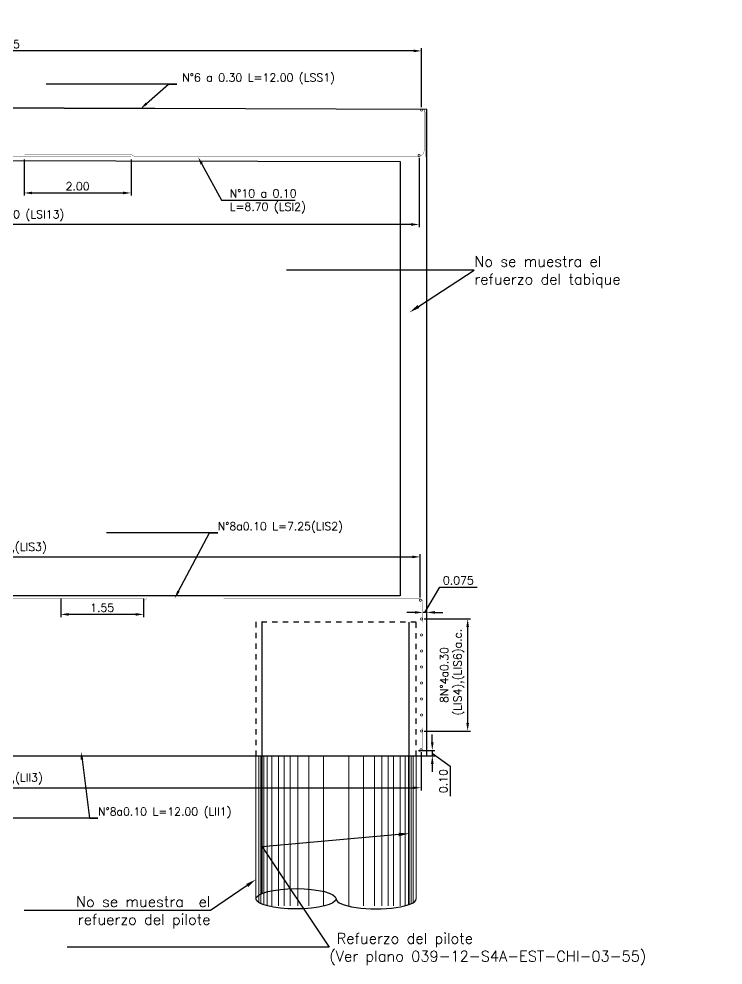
# Model space of a CAD drawing. Header units: metres. Extents: x 1080594 to 1081411, y 976871 to 977162.
# Drawn here: x 1081005.45 to 1081018.65, y 977088 to 977105.72 of the extents above; entities that cross this region are included whole.
import ezdxf
from ezdxf import colors
from ezdxf.entities.mleader import LeaderData, LeaderLine
from ezdxf.math import Vec2, Vec3

# ---------------------------------------------------------------- set-up
doc = ezdxf.new("R2010")
doc.units = ezdxf.units.M
doc.header["$LTSCALE"] = 25.4
doc.linetypes.add('DASHDOT', pattern=[1, 0.5, -0.25, 0, -0.25])
doc.linetypes.add('HIDDEN', pattern=[0.375, 0.25, -0.125])
for name, color, linetype in [('CONTRAPESO', 3, 'Continuous'), ('COT', 1, 'Continuous'), ('DIMCONTRAPESO', 1, 'Continuous'), ('EJE-D', 11, 'DASHDOT'), ('PROYECC', 251, 'HIDDEN'), ('REF', 6, 'Continuous')]:
    doc.layers.add(name, color=color, linetype=linetype)
for name, color, linetype, lineweight in [('COTA', 1, 'Continuous', 30), ('COTACIM', 20, 'Continuous', 5), ('OTROS', 8, 'Continuous', 5), ('REF 7', 210, 'Continuous', 30)]:
    doc.layers.add(name, color=color, linetype=linetype, lineweight=lineweight)
doc.styles.add('romans', font='romans.shx')
doc.dimstyles.new('Copy 75', dxfattribs={"dimtxt": 0.15, "dimasz": 0.15, "dimexe": 0.05, "dimexo": 0.05, "dimgap": 0.05, "dimtad": 1, "dimzin": 0, "dimdsep": 46, "dimtxsty": 'romans', "dimcen": 0.002, "dimclrd": 1, "dimclre": 1, "dimclrt": 3, "dimadec": 4, "dimazin": 0, "dimtfac": 1, "dimtofl": 0, "dimtmove": 1, "dimatfit": 3, "dimfxl": 1, "dimtolj": 1, "dimtzin": 0, "dimarcsym": 1})

# ---------------------------------------------------------------- blocks, each defined once
blk = doc.blocks.new('*D288')
at = {"layer": 'Defpoints', "color": 0, "transparency": 16777216}
for p in [(1081005.548249581, 977103.1378972731), (1081007.551870028, 977103.1378972731), (1081007.551870028, 977102.463386212)]:
    blk.add_point(p, dxfattribs=at)
at = {"layer": 'DIMCONTRAPESO', "color": 1, "lineweight": -2, "transparency": 16777216}
for p, q in [((1081005.548249581, 977103.087897273), (1081005.548249581, 977102.413386212)), ((1081007.551870028, 977103.087897273), (1081007.551870028, 977102.413386212)), ((1081005.698249581, 977102.463386212), (1081007.401870028, 977102.463386212))]:
    blk.add_line(p, q, dxfattribs=at)
at = {"layer": 'DIMCONTRAPESO', "color": 1, "transparency": 16777216}
for points in [[(1081005.698249581, 977102.488386212), (1081005.698249581, 977102.438386212), (1081005.548249581, 977102.463386212)], [(1081007.401870028, 977102.488386212), (1081007.401870028, 977102.438386212), (1081007.551870028, 977102.463386212)]]:
    blk.add_solid(points, dxfattribs=at)
at = {"layer": 'DIMCONTRAPESO', "color": 3, "transparency": 16777216, "insert": (1081006.550059805, 977102.588386212), "char_height": 0.15, "attachment_point": 5, "style": 'romans'}
blk.add_mtext('\\A1;2.00', dxfattribs=at)
blk = doc.blocks.new('*D290')
at = {"layer": 'COTA', "color": 1, "lineweight": -2, "transparency": 16777216}
for p, q in [((1080996.250785987, 977103.1188537508), (1080996.250785987, 977101.8229487308)), ((1081012.949742359, 977103.1188537508), (1081012.949742359, 977101.8229487308)), ((1081012.799742359, 977101.8729487308), (1080996.400785987, 977101.8729487308))]:
    blk.add_line(p, q, dxfattribs=at)
at = {"layer": 'COTA', "color": 1, "transparency": 16777216}
for points in [[(1080996.400785987, 977101.8979487309), (1080996.400785987, 977101.8479487308), (1080996.250785987, 977101.8729487308)], [(1081012.799742359, 977101.8979487309), (1081012.799742359, 977101.8479487308), (1081012.949742359, 977101.8729487308)]]:
    blk.add_solid(points, dxfattribs=at)
at = {"layer": 'Defpoints', "color": 0, "transparency": 16777216}
for p in [(1080996.250785987, 977103.1688537508), (1081012.949742359, 977103.1688537508), (1080996.250785987, 977101.8729487308)]:
    blk.add_point(p, dxfattribs=at)
at = {"layer": 'COTA', "color": 3, "transparency": 16777216, "insert": (1081004.600264173, 977102.0372344451), "char_height": 0.15, "attachment_point": 5, "style": 'romans'}
blk.add_mtext('\\A1;116 N°8 a 0.10 L=12.00 (LSI13)', dxfattribs=at)
blk = doc.blocks.new('*D291')
at = {"layer": 'COTA', "color": 1, "lineweight": -2, "transparency": 16777216}
for p, q in [((1080996.197840502, 977104.0675122284), (1080996.197840502, 977105.1744543874)), ((1081012.995342873, 977104.0675122284), (1081012.995342873, 977105.1744543874)), ((1081012.845342873, 977105.1244543873), (1080996.347840502, 977105.1244543873))]:
    blk.add_line(p, q, dxfattribs=at)
at = {"layer": 'COTA', "color": 1, "transparency": 16777216}
for points in [[(1080996.347840502, 977105.1494543874), (1080996.347840502, 977105.0994543873), (1080996.197840502, 977105.1244543873)], [(1081012.845342873, 977105.1494543874), (1081012.845342873, 977105.0994543873), (1081012.995342873, 977105.1244543873)]]:
    blk.add_solid(points, dxfattribs=at)
at = {"layer": 'Defpoints', "color": 0, "transparency": 16777216}
for p in [(1080996.197840502, 977105.1244543873), (1080996.197840502, 977104.0175122283), (1081012.995342873, 977104.0175122283)]:
    blk.add_point(p, dxfattribs=at)
at = {"layer": 'COTA', "color": 3, "transparency": 16777216, "insert": (1081004.596591688, 977105.2494543873), "char_height": 0.15, "attachment_point": 5, "style": 'romans'}
blk.add_mtext('\\A1;117 N°10 a 0.15 ', dxfattribs=at)
blk = doc.blocks.new('*D294')
at = {"layer": 'Defpoints', "color": 0, "transparency": 16777216}
for p in [(1081006.234020173, 977094.9189547077), (1081007.785437615, 977094.9189547077), (1081006.234020173, 977094.568706866)]:
    blk.add_point(p, dxfattribs=at)
at = {"layer": 'DIMCONTRAPESO', "color": 1, "lineweight": -2, "transparency": 16777216}
for p, q in [((1081006.234020173, 977094.8689547076), (1081006.234020173, 977094.518706866)), ((1081007.785437615, 977094.8689547076), (1081007.785437615, 977094.518706866)), ((1081007.635437615, 977094.568706866), (1081006.384020173, 977094.568706866))]:
    blk.add_line(p, q, dxfattribs=at)
at = {"layer": 'DIMCONTRAPESO', "color": 1, "transparency": 16777216}
for points in [[(1081006.384020173, 977094.593706866), (1081006.384020173, 977094.543706866), (1081006.234020173, 977094.568706866)], [(1081007.635437615, 977094.593706866), (1081007.635437615, 977094.543706866), (1081007.785437615, 977094.568706866)]]:
    blk.add_solid(points, dxfattribs=at)
at = {"layer": 'DIMCONTRAPESO', "color": 3, "transparency": 16777216, "insert": (1081007.009728894, 977094.693706866), "char_height": 0.15, "attachment_point": 5, "style": 'romans'}
blk.add_mtext('\\A1;1.55', dxfattribs=at)
blk = doc.blocks.new('*D295')
at = {"layer": 'COTA', "color": 1, "lineweight": -2, "transparency": 16777216}
for p, q in [((1080996.202770362, 977094.8836763189), (1080996.202770362, 977095.6953897787)), ((1080996.352770362, 977095.6453897787), (1081012.82240496, 977095.6453897787)), ((1081012.97240496, 977094.8836763189), (1081012.97240496, 977095.6953897787))]:
    blk.add_line(p, q, dxfattribs=at)
at = {"layer": 'COTA', "color": 1, "transparency": 16777216}
for points in [[(1080996.352770362, 977095.6703897787), (1080996.352770362, 977095.6203897786), (1080996.202770362, 977095.6453897787)], [(1081012.82240496, 977095.6703897787), (1081012.82240496, 977095.6203897786), (1081012.97240496, 977095.6453897787)]]:
    blk.add_solid(points, dxfattribs=at)
at = {"layer": 'Defpoints', "color": 0, "transparency": 16777216}
for p in [(1081012.97240496, 977095.6453897787), (1080996.202770362, 977094.8336763189), (1081012.97240496, 977094.8336763189)]:
    blk.add_point(p, dxfattribs=at)
at = {"layer": 'COTA', "color": 3, "transparency": 16777216, "insert": (1081004.587587661, 977095.8096754929), "char_height": 0.15, "attachment_point": 5, "style": 'romans'}
blk.add_mtext('\\A1;169 N°8a0.10 (LIS1),(LIS3)', dxfattribs=at)
blk = doc.blocks.new('*D296')
at = {"layer": 'COTA', "color": 1, "lineweight": -2, "transparency": 16777216}
for p, q in [((1080996.194245383, 977091.9887289854), (1080996.194245383, 977091.2708672294)), ((1081012.985982234, 977091.9887291341), (1081012.985982234, 977091.2708672294)), ((1080996.344245383, 977091.3208672295), (1081012.835982234, 977091.3208672295))]:
    blk.add_line(p, q, dxfattribs=at)
at = {"layer": 'COTA', "color": 1, "transparency": 16777216}
for points in [[(1080996.344245383, 977091.3458672295), (1080996.344245383, 977091.2958672295), (1080996.194245383, 977091.3208672295)], [(1081012.835982234, 977091.3458672295), (1081012.835982234, 977091.2958672295), (1081012.985982234, 977091.3208672295)]]:
    blk.add_solid(points, dxfattribs=at)
at = {"layer": 'Defpoints', "color": 0, "transparency": 16777216}
for p in [(1080996.194245383, 977092.0387289855), (1081012.985982234, 977092.0387291341), (1081012.985982234, 977091.3208672295)]:
    blk.add_point(p, dxfattribs=at)
at = {"layer": 'COTA', "color": 3, "transparency": 16777216, "insert": (1081004.590113808, 977091.4851529438), "char_height": 0.15, "attachment_point": 5, "style": 'romans'}
blk.add_mtext('\\A1;169 N°8a0.10 (LII1),(LII3)', dxfattribs=at)
blk = doc.blocks.new('*U285')
at = {"layer": 'REF', "ltscale": 0.1, "const_width": 0.04}
blk.add_lwpolyline([(-0.00634999992325902, 0, 1), (0.00634999992325902, 0, 1)], format="xyb", close=True, dxfattribs=at)
blk = doc.blocks.new('*U286')
at = {"layer": 'DIMCONTRAPESO', "color": 0, "linetype": 'ByBlock', "lineweight": -2, "transparency": 16777216}
for p in [(1.285879139104721e-16, 2.1), (16.8, 2.1), (1.102182119232618e-16, 1.8), (16.8, 1.8), (9.184850993605148e-17, 1.5), (16.8, 1.5), (7.347880794884119e-17, 1.2), (16.8, 1.2), (5.510910596163089e-17, 0.8999999999999999), (16.8, 0.8999999999999999), (3.673940397442059e-17, 0.6), (16.8, 0.6), (1.83697019872103e-17, 0.3), (16.8, 0.3), (0, 0), (16.8, 0)]:
    blk.add_blockref('*U285', p, dxfattribs=at)
blk = doc.blocks.new('*D298')
at = {"layer": 'Defpoints', "color": 0, "transparency": 16777216}
for p in [(1081013.020896241, 977094.6054723491), (1081013.020896241, 977094.6054723491), (1081013.095896241, 977094.6054723491)]:
    blk.add_point(p, dxfattribs=at)
at = {"layer": 'EJE-D', "color": 1, "lineweight": -2, "transparency": 16777216}
for p, q in [((1081013.058396241, 977094.6054723491), (1081013.335692099, 977095.0804723491)), ((1081013.335692099, 977095.0804723491), (1081014.035692099, 977095.0804723491)), ((1081012.870896241, 977094.6054723491), (1081012.720896241, 977094.6054723491)), ((1081013.095896241, 977094.6054723491), (1081013.020896241, 977094.6054723491)), ((1081013.245896241, 977094.6054723491), (1081013.395896241, 977094.6054723491))]:
    blk.add_line(p, q, dxfattribs=at)
at = {"layer": 'EJE-D', "color": 1, "transparency": 16777216}
for points in [[(1081012.870896241, 977094.6304723491), (1081012.870896241, 977094.5804723491), (1081013.020896241, 977094.6054723491)], [(1081013.245896241, 977094.6304723491), (1081013.245896241, 977094.5804723491), (1081013.095896241, 977094.6054723491)]]:
    blk.add_solid(points, dxfattribs=at)
at = {"layer": 'EJE-D', "color": 3, "transparency": 16777216, "insert": (1081013.685692099, 977095.2054723491), "char_height": 0.15, "attachment_point": 5, "style": 'romans'}
blk.add_mtext('\\A1;0.075', dxfattribs=at)
blk = doc.blocks.new('*D299')
at = {"layer": 'Defpoints', "color": 0, "transparency": 16777216}
for p in [(1081012.995888105, 977094.4830277266), (1081013.86054017, 977094.4830277266), (1081012.995888105, 977092.3830277267)]:
    blk.add_point(p, dxfattribs=at)
at = {"layer": 'DIMCONTRAPESO', "color": 1, "lineweight": -2, "transparency": 16777216}
for p, q in [((1081013.045888105, 977094.4830277266), (1081013.910540171, 977094.4830277266)), ((1081013.86054017, 977092.5330277267), (1081013.86054017, 977094.3330277266)), ((1081013.045888105, 977092.3830277267), (1081013.910540171, 977092.3830277267))]:
    blk.add_line(p, q, dxfattribs=at)
at = {"layer": 'DIMCONTRAPESO', "color": 1, "transparency": 16777216}
for points in [[(1081013.835540171, 977094.3330277266), (1081013.88554017, 977094.3330277266), (1081013.86054017, 977094.4830277266)], [(1081013.835540171, 977092.5330277267), (1081013.88554017, 977092.5330277267), (1081013.86054017, 977092.3830277267)]]:
    blk.add_solid(points, dxfattribs=at)
at = {"layer": 'DIMCONTRAPESO', "color": 3, "transparency": 16777216, "insert": (1081013.571254456, 977093.4330277266), "char_height": 0.15, "attachment_point": 5, "rotation": 90, "style": 'romans'}
blk.add_mtext('\\A1;8N°4a0.30\\P (LIS4),(LIS6)a.c.', dxfattribs=at)
blk = doc.blocks.new('*D303')
at = {"layer": 'COTA', "color": 1, "lineweight": -2, "transparency": 16777216}
for p, q in [((1081013.197294054, 977092.1710735292), (1081013.197294054, 977092.3210735292)), ((1081012.940964887, 977092.0210735291), (1081013.247294054, 977092.0210735291)), ((1081013.197294054, 977092.0210735291), (1081013.197294054, 977091.9190426152)), ((1081012.944498428, 977091.9190426152), (1081013.247294054, 977091.9190426152)), ((1081013.197294054, 977091.9700580721), (1081013.529775189, 977091.7234346498)), ((1081013.197294054, 977091.7690426152), (1081013.197294054, 977091.6190426152)), ((1081013.529775189, 977091.7234346498), (1081013.529775189, 977091.1662917926))]:
    blk.add_line(p, q, dxfattribs=at)
at = {"layer": 'COTA', "color": 1, "transparency": 16777216}
for points in [[(1081013.172294054, 977092.1710735292), (1081013.222294054, 977092.1710735292), (1081013.197294054, 977092.0210735291)], [(1081013.172294054, 977091.7690426152), (1081013.222294054, 977091.7690426152), (1081013.197294054, 977091.9190426152)]]:
    blk.add_solid(points, dxfattribs=at)
at = {"layer": 'Defpoints', "color": 0, "transparency": 16777216}
for p in [(1081012.890964887, 977092.0210735291), (1081012.894498428, 977091.9190426152), (1081013.197294054, 977091.9190426152)]:
    blk.add_point(p, dxfattribs=at)
at = {"layer": 'COTA', "color": 3, "transparency": 16777216, "insert": (1081013.404775189, 977091.4448632213), "char_height": 0.15, "attachment_point": 5, "rotation": 90, "style": 'romans'}
blk.add_mtext('\\A1;0.10', dxfattribs=at)

msp = doc.modelspace()

# ---------------------------------------------------------------- linework, layer by layer
at = {"layer": 'CONTRAPESO'}
msp.add_lwpolyline([(1080996.096015911, 977101.3528044109), (1080996.095828489, 977091.9190426152), (1081013.095721832, 977091.9190426152), (1081013.095721832, 977104.0287052116), (1080996.0959222, 977104.0891629483), (1080996.096041051, 977102.6528044107), (1080996.595641816, 977102.6527834685), (1080996.595641816, 977103.0891629483), (1081012.595476078, 977103.0551629483), (1081012.595641816, 977094.9190426152), (1080996.595641816, 977094.9190426152), (1080996.595641816, 977101.3527834682)], close=True, dxfattribs=at)
at = {"layer": 'COT'}
msp.add_ellipse((1081010.643716734, 977089.2411468576), major_axis=(0.7502605647517244, 0), ratio=0.2543813295763042, dxfattribs=at)
msp.add_ellipse((1081012.144237864, 977089.2411468576), major_axis=(0.7502605647517244, 0), ratio=0.2543813295763042, start_param=3.141592653589792, end_param=6.283185307179586, dxfattribs=at)
at = {"layer": 'OTROS'}
for p, q in [((1081009.948748026, 977091.9190426152), (1081009.948748026, 977089.1691339974)), ((1081009.986983177, 977091.9190426152), (1081009.986983177, 977089.1487921026)), ((1081010.03796336, 977091.9190426152), (1081010.03796336, 977089.1284829776)), ((1081010.10168863, 977091.9190426152), (1081010.10168863, 977089.1087579546)), ((1081010.190903964, 977091.9190426152), (1081010.190903964, 977089.1087579546)), ((1081010.318354477, 977091.9190426152), (1081010.318354477, 977089.1087579546)), ((1081010.420314871, 977091.9190426152), (1081010.420314871, 977089.1087579546)), ((1081010.535020323, 977091.9190426152), (1081010.535020323, 977089.1087579546)), ((1081010.675215868, 977091.9190426152), (1081010.675215868, 977089.1087579546)), ((1081010.882219713, 977091.9190426152), (1081010.882219713, 977089.1087579546)), ((1081011.155926741, 977091.9190426152), (1081011.155926741, 977089.1087579546)), ((1081011.631861895, 977091.9190426152), (1081011.631861895, 977089.1087579546)), ((1081011.905568923, 977091.9190426152), (1081011.905568923, 977089.1087579546)), ((1081012.112572768, 977091.9190426152), (1081012.112572768, 977089.1087579546)), ((1081012.252768313, 977091.9190426152), (1081012.252768313, 977089.1087579546)), ((1081012.367473766, 977091.9190426152), (1081012.367473766, 977089.1087579546)), ((1081012.469434159, 977091.9190426152), (1081012.469434159, 977089.1087579546)), ((1081012.596884672, 977091.9190426152), (1081012.596884672, 977089.1087579546)), ((1081012.686100006, 977091.9190426152), (1081012.686100006, 977089.1087579546)), ((1081012.749825276, 977091.9190426152), (1081012.749825276, 977089.1284829776)), ((1081012.800805459, 977091.9190426152), (1081012.800805459, 977089.1487921026)), ((1081012.83904061, 977091.9190426152), (1081012.83904061, 977089.1691339974))]:
    msp.add_line(p, q, dxfattribs=at)
msp.add_lwpolyline([(1081009.893456169, 977089.2411468576), (1081009.893456169, 977091.9190426152), (1081012.894498428, 977091.9190426152), (1081012.894498428, 977089.2411468576)], dxfattribs=at)
at = {"layer": 'PROYECC', "color": 14, "ltscale": 0.01}
msp.add_lwpolyline([(1081009.893456169, 977091.9190426152), (1081012.894498428, 977091.9190426152), (1081012.894498428, 977094.4210735292), (1081009.893456169, 977094.4210735292)], close=True, dxfattribs=at)
at = {"layer": 'REF', "ltscale": 0.1}
for points, const_width in [([(1080996.146082914, 977104.0419966822), (1080996.146082914, 977103.2687069066, 0.4141925319730103), (1080996.276073579, 977103.1387069069), (1081007.551870028, 977103.1378972731)], 0.005), ([(1081001.481952718, 977104.0381645986), (1081012.988572194, 977104.0384451288, -0.4142207145937634), (1081013.064574049, 977103.9624451288), (1081013.064574049, 977103.1401231817)], 0.005), ([(1081005.560999392, 977103.1886178395), (1081007.551867557, 977103.1883728872), (1081007.622760466, 977103.1384663252), (1081012.915895778, 977103.1384474911, 0.414214604548981), (1081013.045896241, 977103.2684474911), (1081013.045896241, 977104.0371971334)], 0.005), ([(1080996.171082914, 977094.4184723492), (1080996.171082914, 977094.7924723491, -0.414213562373095), (1080996.247082914, 977094.8684723491), (1081007.776881124, 977094.8684723491)], 0.005), ([(1081006.234020173, 977094.8194929669), (1081007.777799933, 977094.8191517247), (1081007.848703871, 977094.869042615), (1081012.944894701, 977094.8684822412, -0.4141813563918298), (1081013.020886344, 977094.7924822416), (1081013.020886344, 977094.4184738853)], 0.004999999999999999), ([(1081013.020886344, 977092.447583104), (1081013.020886344, 977092.0735831041, -0.414213562373095), (1081012.944886344, 977091.9975831041), (1081001.416372065, 977091.9975831041)], 0.005)]:
    msp.add_lwpolyline(points, format="xyb", dxfattribs=dict(at, const_width=const_width))
at = {"layer": 'REF', "ltscale": 0.1, "const_width": 0.04}
for points in [[(1081013.001692873, 977104.0175122283, -1), (1081012.988992873, 977104.0175122283, -1)], [(1081012.956092359, 977103.1688537508, -1), (1081012.943392359, 977103.1688537508, -1)], [(1081012.97875496, 977094.8336763189, -1), (1081012.96605496, 977094.8336763189, -1)], [(1081012.992332234, 977092.0323791342, -1), (1081012.979632234, 977092.0323791342, -1)]]:
    msp.add_lwpolyline(points, format="xyb", close=True, dxfattribs=at)
at = {"layer": 'REF 7', "ltscale": 0.1}
for points in [[(1081010.007823997, 977089.3451377011), (1081010.007823997, 977094.4210735292)], [(1081012.766556968, 977089.1371560141), (1081012.766556968, 977094.4210735292)]]:
    msp.add_lwpolyline(points, dxfattribs=at)

# ---------------------------------------------------------------- block references
at = {"layer": 'DIMCONTRAPESO', "color": 2}
msp.add_blockref('*U286', (1080996.195989578, 977092.3830277267), dxfattribs=at)

# ---------------------------------------------------------------- dimensions: what is measured, and where the dimension line sits
at = {"layer": 'COTA'}
for base, p1, p2, angle, text, picture, middle in [((1080996.197840502, 977105.1244543873), (1081012.995342873, 977104.0175122283), (1080996.197840502, 977104.0175122283), 180, '117 N°10 a 0.15 ', '*D291', (1081004.596591688, 977105.2494543873)), ((1080996.250785987, 977101.8729487308), (1081012.949742359, 977103.1688537508), (1080996.250785987, 977103.1688537508), 180, '116 N°8 a 0.10 L=12.00 (LSI13)', '*D290', (1081004.600264173, 977102.0372344451)), ((1081012.97240496, 977095.6453897787), (1080996.202770362, 977094.8336763189), (1081012.97240496, 977094.8336763189), 7.016709298534877e-15, '169 N°8a0.10 (LIS1),(LIS3)', '*D295', (1081004.587587661, 977095.8096754929)), ((1081012.985982234, 977091.3208672295), (1080996.194245383, 977092.0387289855), (1081012.985982234, 977092.0387291341), 7.016709298534877e-15, '169 N°8a0.10 (LII1),(LII3)', '*D296', (1081004.590113808, 977091.4851529438))]:
    dim = msp.add_linear_dim(base=base, p1=p1, p2=p2, angle=angle, text=text, dimstyle='Copy 75', dxfattribs=at)
    dim.commit()
    dim.dimension.update_dxf_attribs({"geometry": picture, "text_midpoint": middle})
at = {"layer": 'COTA', "color": 2}
dim = msp.add_linear_dim(base=(1081013.197294054, 977091.9190426152), p1=(1081012.890964887, 977092.0210735291), p2=(1081012.894498428, 977091.9190426152), angle=90, dimstyle='Copy 75', dxfattribs=at)
dim.commit()
dim.dimension.update_dxf_attribs({"geometry": '*D303', "text_midpoint": (1081013.529775189, 977091.6734346498), "dimtype": 160})
at = {"layer": 'DIMCONTRAPESO'}
for base, p1, p2, picture, middle in [((1081007.551870028, 977102.463386212), (1081005.548249581, 977103.1378972731), (1081007.551870028, 977103.1378972731), '*D288', (1081006.550059805, 977102.588386212)), ((1081006.234020173, 977094.568706866), (1081007.785437615, 977094.9189547077), (1081006.234020173, 977094.9189547077), '*D294', (1081007.009728894, 977094.693706866))]:
    dim = msp.add_linear_dim(base=base, p1=p1, p2=p2, angle=7.016709298534877e-15, dimstyle='Copy 75', dxfattribs=at)
    dim.commit()
    dim.dimension.update_dxf_attribs({"geometry": picture, "text_midpoint": middle})
dim = msp.add_linear_dim(base=(1081013.86054017, 977094.4830277266), p1=(1081012.995888105, 977092.3830277267), p2=(1081012.995888105, 977094.4830277266), angle=90, text='8N°4a0.30\\P (LIS4),(LIS6)a.c.', dimstyle='Copy 75', dxfattribs=at)
dim.commit()
dim.dimension.update_dxf_attribs({"geometry": '*D299', "text_midpoint": (1081013.86054017, 977093.4330277266), "dimtype": 160})
at = {"layer": 'EJE-D', "color": 2}
dim = msp.add_linear_dim(base=(1081013.020896241, 977094.6054723491), p1=(1081013.095896241, 977094.6054723491), p2=(1081013.020896241, 977094.6054723491), angle=7.016709298534877e-15, dimstyle='Copy 75', override={"dimdec": 3}, dxfattribs=at)
dim.commit()
dim.dimension.update_dxf_attribs({"geometry": '*D298', "text_midpoint": (1081013.385692099, 977095.0804723491), "dimtype": 160})

# ---------------------------------------------------------------- leaders
at = {"layer": 'COTACIM'}
ml = msp.add_multileader_mtext('Standard', dxfattribs=at)
ml.set_content('\\A1; N°6 a 0.30 L=12.00 (LSS1)', color=3, style='romans')
ml.set_leader_properties(color=256)
ml.build(insert=Vec2(0, 0))
ml.multileader.update_dxf_attribs({"text_left_attachment_type": 6, "text_right_attachment_type": 6, "dogleg_length": 0.1560199508385566, "arrow_head_size": 0.15})
ctx = ml.context
ctx.base_point, ctx.char_height, ctx.arrow_head_size, ctx.landing_gap_size, ctx.plane_origin = Vec3(1081008.40861197, 977104.5007131579), 0.15, 0.15, 0, Vec3(1081007.396898453, 977103.7118981057)
ctx.left_attachment, ctx.right_attachment = 6, 6
notes = []
notes.append((ctx, [(0, (1, 1, 0), (1081008.25259202, 977104.5007131579), (1, 0), 0.1560199508385566, [(0, [(1081007.72798814, 977104.0377885349)], 0, [])])]))
ctx.mtext.insert, ctx.mtext.width, ctx.mtext.flow_direction = Vec3(1081008.40861197, 977104.7007131579), 3.738529319642112, 5
ml = msp.add_multileader_mtext('Standard', dxfattribs=at)
ml.set_content('\\A1;N°10 a 0.10\\PL=8.70 (LSI2)', color=3, style='romans')
ml.set_leader_properties(color=256)
ml.build(insert=Vec2(0, 0))
ml.multileader.update_dxf_attribs({"text_left_attachment_type": 6, "text_right_attachment_type": 6, "dogleg_length": 0.1560199508385566, "arrow_head_size": 0.15})
ctx = ml.context
ctx.base_point, ctx.char_height, ctx.arrow_head_size, ctx.landing_gap_size, ctx.plane_origin = Vec3(1081009.400468987, 977102.3300906554), 0.15, 0.15, 0, Vec3(1081008.806597039, 977098.1180450039)
ctx.left_attachment, ctx.right_attachment = 6, 6
notes.append((ctx, [(0, (1, 1, 0), (1081009.244449036, 977102.3300906554), (1, 0), 0.1560199508385566, [(0, [(1081008.806597039, 977103.1369999491)], 0, [])])]))
ctx.mtext.insert, ctx.mtext.width, ctx.mtext.flow_direction = Vec3(1081009.400468987, 977102.5300906553), 2.78179536270909, 5
ml = msp.add_multileader_mtext('Standard', dxfattribs=at)
ml.set_content('No se muestra el refuerzo del tabique', color=3, style='romans')
ml.set_leader_properties(color=1)
ml.build(insert=Vec2(0, 0))
ml.multileader.update_dxf_attribs({"text_left_attachment_type": 6, "text_right_attachment_type": 6, "dogleg_length": 0, "arrow_head_size": 0.2})
ctx = ml.context
ctx.base_point, ctx.char_height, ctx.arrow_head_size, ctx.landing_gap_size, ctx.plane_origin = Vec3(1081013.983533446, 977101.0149192607), 0.2, 0.2, 0, Vec3(1081012.771232337, 977099.8588230972)
ctx.left_attachment, ctx.right_attachment = 6, 6
notes.append((ctx, [(0, (1, 1, 0), (1081013.983533446, 977101.0149192607), (1, 0), 0, [(0, [(1081012.771232337, 977100.2274731526)], 0, [])])]))
ctx.mtext.insert, ctx.mtext.width, ctx.mtext.flow_direction = Vec3(1081013.983533446, 977101.2815859275), 3.481572752818465, 5
ml = msp.add_multileader_mtext('Standard', dxfattribs=at)
ml.set_content('N°8a0.10 L=7.25{\\A1;(LIS2)}', color=3, style='romans')
ml.set_leader_properties(color=256)
ml.build(insert=Vec2(0, 0))
ml.multileader.update_dxf_attribs({"text_left_attachment_type": 6, "text_right_attachment_type": 6, "dogleg_length": 0.1560199508385566, "arrow_head_size": 0.15})
ctx = ml.context
ctx.base_point, ctx.char_height, ctx.arrow_head_size, ctx.landing_gap_size, ctx.plane_origin = Vec3(1081009.175768426, 977096.0943506571), 0.15, 0.15, 0, Vec3(1081008.370542004, 977094.5671692025)
ctx.left_attachment, ctx.right_attachment = 6, 6
notes.append((ctx, [(0, (1, 1, 0), (1081009.019748476, 977096.0943506571), (1, 0), 0.1560199508385566, [(0, [(1081008.370542004, 977094.8700089105)], 0, [])])]))
ctx.mtext.insert, ctx.mtext.width, ctx.mtext.flow_direction = Vec3(1081009.175768426, 977096.294350657), 3.105999943800271, 5
ml = msp.add_multileader_mtext('Standard', dxfattribs=at)
ml.set_content('N°8a0.10 L=12.00 {\\A1;(LII1)}', color=3, style='romans')
ml.set_leader_properties(color=256)
ml.build(insert=Vec2(0, 0))
ml.multileader.update_dxf_attribs({"text_left_attachment_type": 6, "text_right_attachment_type": 6, "dogleg_length": 0.1560199508385566, "arrow_head_size": 0.15})
ctx = ml.context
ctx.base_point, ctx.char_height, ctx.arrow_head_size, ctx.landing_gap_size, ctx.plane_origin = Vec3(1081006.932068307, 977090.7491473184), 0.15, 0.15, 0, Vec3(1081006.087624783, 977089.9912213305)
ctx.left_attachment, ctx.right_attachment = 6, 6
notes.append((ctx, [(0, (1, 1, 0), (1081006.776048357, 977090.7491473184), (1, 0), 0.1560199508385566, [(0, [(1081006.613335693, 977091.9975831041)], 0, [])])]))
ctx.mtext.insert, ctx.mtext.flow_direction = Vec3(1081006.932068307, 977090.9491473184), 5
ml = msp.add_multileader_mtext('Standard', dxfattribs=at)
ml.set_content(' Refuerzo del pilote\\P(Ver plano 039-12-S4A-EST-CHI-03-55){\\C4; }', color=3, style='romans')
ml.set_leader_properties(color=1)
ml.build(insert=Vec2(0, 0))
ml.multileader.update_dxf_attribs({"text_left_attachment_type": 6, "text_right_attachment_type": 6, "dogleg_length": 0, "arrow_head_size": 0.2})
ctx = ml.context
ctx.base_point, ctx.char_height, ctx.arrow_head_size, ctx.landing_gap_size, ctx.plane_origin = Vec3(1081011.267862002, 977088.3326758451), 0.2, 0.2, 0, Vec3(1081011.657139697, 977089.0570980977)
ctx.left_attachment, ctx.right_attachment = 6, 6
notes.append((ctx, [(0, (1, 1, 0), (1081011.267862002, 977088.3326758451), (1, 0), 0, [(1, [(1081012.766556968, 977090.4627156495), (1081010.007823997, 977090.2143736987)], 0, [])])]))
ctx.mtext.insert, ctx.mtext.width, ctx.mtext.flow_direction = Vec3(1081011.267862002, 977088.5993425119), 7.379388367058709, 5
ml = msp.add_multileader_mtext('Standard', dxfattribs=at)
ml.set_content('No se muestra  el refuerzo del pilote', color=3, style='romans')
ml.set_leader_properties(color=1)
ml.build(insert=Vec2(0, 0))
ml.multileader.update_dxf_attribs({"text_left_attachment_type": 6, "text_right_attachment_type": 6, "dogleg_length": 0, "arrow_head_size": 0.2})
ctx = ml.context
ctx.base_point, ctx.char_height, ctx.arrow_head_size, ctx.landing_gap_size, ctx.plane_origin = Vec3(1081006.125581145, 977089.0206772882), 0.2, 0.2, 0, Vec3(1081004.439782246, 977087.7940130992)
ctx.left_attachment, ctx.right_attachment, ctx.text_align_type = 6, 6, 2
notes.append((ctx, [(1, (1, 1, 0), (1081009.039866859, 977089.0206772882), (-1, 0), 0, [(0, [(1081009.893456169, 977089.604630651)], 0, [])])]))
ctx.mtext.insert, ctx.mtext.width, ctx.mtext.alignment, ctx.mtext.flow_direction = Vec3(1081009.039866859, 977089.2873439549), 3.456050716806203, 3, 5
for ctx, leaders in notes:
    for number, flags, end, landing, length, lines in leaders:
        leader = LeaderData()
        leader.index, (leader.has_last_leader_line, leader.has_dogleg_vector, leader.attachment_direction) = number, flags
        leader.last_leader_point, leader.dogleg_vector, leader.dogleg_length = Vec3(end), Vec3(landing), length
        for number, points, colour, breaks in lines:
            line = LeaderLine()
            line.index, line.vertices, line.color, line.breaks = number, Vec3.list(points), colors.encode_raw_color(colour), breaks
            leader.lines.append(line)
        ctx.leaders.append(leader)

doc.saveas('drawing.dxf')
